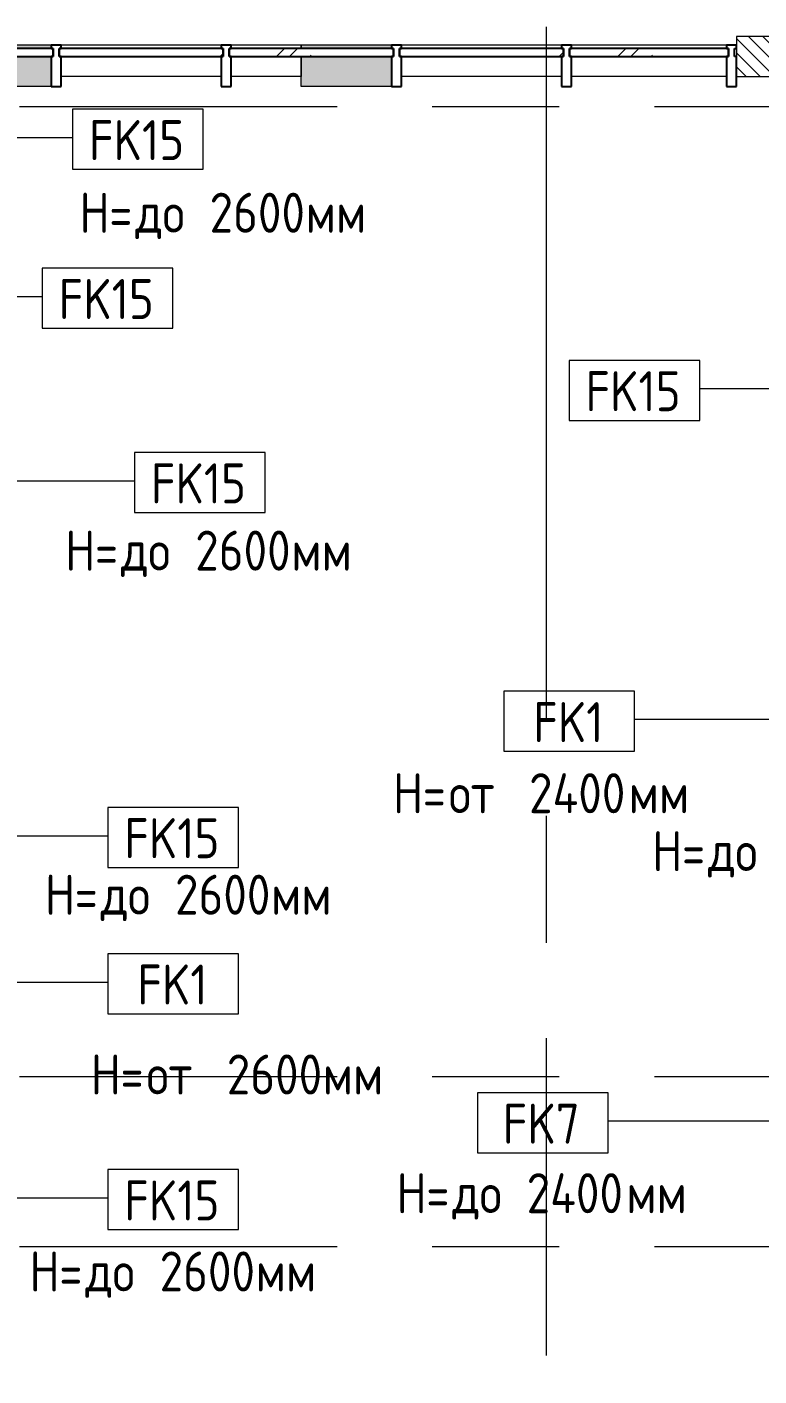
# Model space of a CAD drawing. Header units: millimetres. Extents: x -4060 to 187734, y -8553 to 29000.
# Drawn here: x 9913 to 13573, y 20652 to 27398 of the extents above; entities that cross this region are included whole.
import ezdxf

# ---------------------------------------------------------------- set-up
doc = ezdxf.new("R2010")
doc.units = ezdxf.units.MM
doc.linetypes.add('Осевая', pattern=[3175, 635, -476.25, 1587.5, -476.25])
for name, color, linetype, lineweight in [('A-GLAZ-CURT', 7, 'Continuous', 9), ('A-GLAZ-CURT-1', 7, 'Continuous', 25), ('A-GLAZ-CWMG', 7, 'Continuous', 9), ('A-GLAZ-CWMG-1', 7, 'Continuous', 25), ('A-WALL', 7, 'Continuous', 9), ('A-WALL-IDEN', 7, 'Continuous', 9), ('Оси', 7, 'Continuous', 9), ('Оси-2', 7, 'Осевая', 9)]:
    doc.layers.add(name, color=color, linetype=linetype, lineweight=lineweight)
doc.layers.add('A-WALL-1', color=7, linetype='Continuous', lineweight=9, true_color=0xc0c0c0)
doc.layers.add('G-ANNO-TEXT-1', color=7, linetype='Continuous', lineweight=9, true_color=0x3c3c3c)
doc.styles.add('GOST Common', font='GOST_Common.ttf', dxfattribs={"width": 0.9, "height": 200})

# ---------------------------------------------------------------- blocks, each defined once
blk = doc.blocks.new('Системная панель - Стекло - 40мм-V14-План отделки стен 1 этажа в осях 1-12')
at = {"layer": 'A-GLAZ-CURT'}
h = blk.add_hatch(dxfattribs=at)
h.set_pattern_fill('FP_27', color=256, style=0, pattern_type=2)
h.set_pattern_definition([(45, (-10585, -27190), (-282.8427, 282.8427), [200, -600]), (45, (-10785, -27290), (-282.8427, 282.8427), [600, -200]), (45, (-10385, -27390), (-282.8427, 282.8427), [200, -600])])
h.paths.add_polyline_path([(-400, -40), (410, -40), (410, 0), (-410, 0), (-410, -40)])
at = {"layer": 'A-GLAZ-CURT-1'}
for p, q in [((410, 0), (-410, 0)), ((-410, 0), (-410, -40)), ((410, -40), (410, 0)), ((-410, -40), (410, -40))]:
    blk.add_line(p, q, dxfattribs=at)
blk = doc.blocks.new('Системная панель - Стекло - 40мм-22856068-План отделки стен 1 этажа в осях 1-12')
at = {"layer": 'A-GLAZ-CURT'}
h = blk.add_hatch(dxfattribs=at)
h.set_pattern_fill('FP_28', color=256, style=0, pattern_type=2)
h.set_pattern_definition([(45, (-11435.13, -27190), (-282.8427, 282.8427), [200, -600]), (45, (-11635.13, -27290), (-282.8427, 282.8427), [600, -200]), (45, (-11235.13, -27390), (-282.8427, 282.8427), [200, -600])])
h.paths.add_polyline_path([(400.1, -40), (410.1, -40), (410.1, 0), (-410.1, 0), (-410.1, -40), (-50.1, -40)])
at = {"layer": 'A-GLAZ-CURT-1'}
for p, q in [((410.1, 0), (-410.1, 0)), ((-410.1, 0), (-410.1, -40)), ((410.1, -40), (410.1, 0)), ((-410.1, -40), (410.1, -40))]:
    blk.add_line(p, q, dxfattribs=at)
blk = doc.blocks.new('Системная панель - Стекло - 40мм-V15-План отделки стен 1 этажа в осях 1-12')
at = {"layer": 'A-GLAZ-CURT'}
h = blk.add_hatch(dxfattribs=at)
h.set_pattern_fill('FP_29', color=256, style=0, pattern_type=2)
h.set_pattern_definition([(45, (-12285.26, -27190), (-282.8427, 282.8427), [200, -600]), (45, (-12485.26, -27290), (-282.8427, 282.8427), [600, -200]), (45, (-12085.26, -27390), (-282.8427, 282.8427), [200, -600])])
h.paths.add_polyline_path([(-400, -40), (410, -40), (410, 0), (-410, 0), (-410, -40)])
at = {"layer": 'A-GLAZ-CURT-1'}
for p, q in [((410, 0), (-410, 0)), ((-410, 0), (-410, -40)), ((410, -40), (410, 0)), ((-410, -40), (410, -40))]:
    blk.add_line(p, q, dxfattribs=at)
blk = doc.blocks.new('Системная панель - Стекло - 40мм-V16-План отделки стен 1 этажа в осях 1-12')
at = {"layer": 'A-GLAZ-CURT'}
h = blk.add_hatch(dxfattribs=at)
h.set_pattern_fill('FP_30', color=256, style=0, pattern_type=2)
h.set_pattern_definition([(45, (-13122.76, -27190), (-282.8427, 282.8427), [200, -600]), (45, (-13322.76, -27290), (-282.8427, 282.8427), [600, -200]), (45, (-12922.76, -27390), (-282.8427, 282.8427), [200, -600])])
h.paths.add_polyline_path([(387.5, -40), (397.5, -40), (397.5, 0), (-397.5, 0), (-397.5, -40), (191.7, -40)])
at = {"layer": 'A-GLAZ-CURT-1'}
for p, q in [((397.5, 0), (-397.5, 0)), ((-397.5, 0), (-397.5, -40)), ((397.5, -40), (397.5, 0)), ((-397.5, -40), (397.5, -40))]:
    blk.add_line(p, q, dxfattribs=at)
blk = doc.blocks.new('Прямоугольный импост - Импост структурный с накладкой - 160мм-20149069-План отделки стен 1 этажа в осях 1-12')
at = {"layer": 'A-GLAZ-CWMG'}
for p, q in [((9185, 27307), (8385, 27307)), ((9185, 27150), (8385, 27150))]:
    blk.add_line(p, q, dxfattribs=at)
blk = doc.blocks.new('Прямоугольный импост - Импост структурный с накладкой - 160мм-23251633-План отделки стен 1 этажа в осях 1-12')
at = {"layer": 'A-GLAZ-CWMG'}
for p, q in [((11285, 27307), (10935, 27307)), ((11285, 27307), (11285, 27290)), ((11285, 27250), (11285, 27150)), ((11285, 27150), (10935, 27150))]:
    blk.add_line(p, q, dxfattribs=at)
blk = doc.blocks.new('Прямоугольный импост - Импост структурный с накладкой - 190мм-23251634-План отделки стен 1 этажа в осях 1-12')
at = {"layer": 'A-GLAZ-CWMG'}
for points in [[(11735.3, 27290), (11735.3, 27307), (11285, 27307), (11285, 27290)], [(11735.3, 27100), (11735.3, 27250), (11285, 27250), (11285, 27100)]]:
    blk.add_hatch(color=256, dxfattribs=at).paths.add_polyline_path(points)
for p, q in [((11285, 27290), (11285, 27307)), ((11735.3, 27307), (11285, 27307)), ((11285, 27100), (11285, 27250)), ((11735.3, 27100), (11285, 27100))]:
    blk.add_line(p, q, dxfattribs=at)
blk = doc.blocks.new('Прямоугольный импост - Импост структурный с накладкой - 160мм-22794257-План отделки стен 1 этажа в осях 1-12')
at = {"layer": 'A-GLAZ-CWMG'}
for p, q in [((4935, 27307), (4160, 27307)), ((4935, 27150), (4160, 27150))]:
    blk.add_line(p, q, dxfattribs=at)
blk = doc.blocks.new('Прямоугольный импост - Импост структурный с накладкой - 190мм-20153711-План отделки стен 1 этажа в осях 1-12')
at = {"layer": 'A-GLAZ-CWMG-1'}
for p, q in [((-50, 40), (-50, 190)), ((-50, 190), (0, 190)), ((0, 190), (0, 40)), ((-40, 40), (-50, 40)), ((-50, -17), (-50, 0)), ((-50, 0), (-40, 0)), ((-40, 0), (-40, 40)), ((-10, 40), (-10, 0)), ((0, 40), (-10, 40)), ((-10, 0), (0, 0)), ((0, 0), (0, -17)), ((0, -17), (-50, -17))]:
    blk.add_line(p, q, dxfattribs=at)
blk = doc.blocks.new('Прямоугольный импост - Импост структурный с накладкой - 190мм-20153693-План отделки стен 1 этажа в осях 1-12')
at = {"layer": 'A-GLAZ-CWMG-1'}
for p, q in [((-25, 40), (-25, 190)), ((-25, 190), (25, 190)), ((25, 190), (25, 40)), ((-15, 40), (-25, 40)), ((-25, -17), (-25, 0)), ((-25, 0), (-15, 0)), ((-15, 0), (-15, 40)), ((15, 40), (15, 0)), ((25, 40), (15, 40)), ((15, 0), (25, 0)), ((25, 0), (25, -17)), ((25, -17), (-25, -17))]:
    blk.add_line(p, q, dxfattribs=at)
blk = doc.blocks.new('Системная панель - Стекло - 40мм-V28-План отделки стен 1 этажа в осях 1-12')
at = {"layer": 'A-GLAZ-CURT'}
h = blk.add_hatch(dxfattribs=at)
h.set_pattern_fill('FP_41', color=256, style=0, pattern_type=2)
h.set_pattern_definition([(45, (-9735, -27190), (-282.8427, 282.8427), [200, -600]), (45, (-9935, -27290), (-282.8427, 282.8427), [600, -200]), (45, (-9535, -27390), (-282.8427, 282.8427), [200, -600])])
h.paths.add_polyline_path([(75, -40), (410, -40), (410, 0), (-410, 0), (-410, -40), (-400, -40)])
at = {"layer": 'A-GLAZ-CURT-1'}
for p, q in [((410, 0), (-410, 0)), ((-410, 0), (-410, -40)), ((410, -40), (410, 0)), ((-410, -40), (410, -40))]:
    blk.add_line(p, q, dxfattribs=at)
blk = doc.blocks.new('Прямоугольный импост - Импост структурный с накладкой - 190мм-23186023-План отделки стен 1 этажа в осях 1-12')
at = {"layer": 'A-GLAZ-CWMG'}
for points in [[(10035, 27290), (10035, 27307), (9235, 27307), (9235, 27290), (9710, 27290)], [(9710, 27100), (10035, 27100), (10035, 27250), (9235, 27250), (9235, 27100)]]:
    blk.add_hatch(color=256, dxfattribs=at).paths.add_polyline_path(points)
for p, q in [((10035, 27307), (9235, 27307)), ((10035, 27100), (9730, 27100))]:
    blk.add_line(p, q, dxfattribs=at)
blk = doc.blocks.new('М_стена_0001 - Типоразмер_без рамки-25382661-План отделки стен 1 этажа в осях 1-12')
at = {"layer": 'A-WALL-IDEN'}
for p, q in [((3.258, 1.523), (-3.273, 1.523)), ((-3.273, 1.523), (-3.273, -1.477)), ((3.258, -1.477), (3.258, 1.523)), ((-3.273, -1.477), (3.258, -1.477))]:
    blk.add_line(p, q, dxfattribs=at)

msp = doc.modelspace()

# ---------------------------------------------------------------- hatches: boundary and pattern name
at = {"layer": 'A-WALL'}
h = msp.add_hatch(dxfattribs=at)
h.set_pattern_fill('FP_33', color=256, style=0, pattern_type=2)
h.set_pattern_definition([(135, (0, 0), (-35.35534, -35.35534), [])])
h.paths.add_polyline_path([(13690, 27150), (13710, 27150), (13710, 27350), (13460.3, 27350), (13460.3, 27150), (13689, 27150)])
h.paths.add_polyline_path([(4110, 27150), (4110, 27350), (4060, 27350), (4060, 27150)])

# ---------------------------------------------------------------- linework, layer by layer
at = {"layer": 'A-WALL-1'}
for p, q in [((13460.3, 27350), (13460.3, 27150)), ((20210, 27350), (13460.3, 27350)), ((13460.3, 27150), (13710, 27150))]:
    msp.add_line(p, q, dxfattribs=at)
at = {"layer": 'A-WALL-IDEN'}
for p, q in [((9730.5, 26844.7), (10141.4, 26844.7)), ((9396.3, 26050.1), (9989.9, 26050.1)), ((13689.5, 25589.2), (13277, 25589.2)), ((9730.5, 25128.2), (10450.9, 25128.2)), ((13828.6, 23934.5), (12950.4, 23934.5)), ((9171.9, 23354.1), (10317.9, 23354.1)), ((9266.7, 22622.2), (10317.9, 22622.2)), ((13684.5, 21926.6), (12818.7, 21926.6)), ((9730.5, 21542.6), (10317.9, 21542.6))]:
    msp.add_line(p, q, dxfattribs=at)
at = {"layer": 'Оси'}
msp.add_line((12510, 24898.1), (12510, 27398.1), dxfattribs=at)
at = {"layer": 'Оси-2'}
for p, q in [((-760.2, 27000), (31360, 27000)), ((12510, 593.7), (12510, 24898.1)), ((-760.2, 22150), (35990, 22150)), ((-760.2, 21300), (35990, 21300))]:
    msp.add_line(p, q, dxfattribs=at)

# ---------------------------------------------------------------- block references
at = {"layer": 'A-GLAZ-CURT'}
for name, p in [('Системная панель - Стекло - 40мм-V28-План отделки стен 1 этажа в осях 1-12', (9635, 27290)), ('Системная панель - Стекло - 40мм-V14-План отделки стен 1 этажа в осях 1-12', (10485, 27290)), ('Системная панель - Стекло - 40мм-22856068-План отделки стен 1 этажа в осях 1-12', (11335.1, 27290)), ('Системная панель - Стекло - 40мм-V15-План отделки стен 1 этажа в осях 1-12', (12185.3, 27290)), ('Системная панель - Стекло - 40мм-V16-План отделки стен 1 этажа в осях 1-12', (13022.8, 27290))]:
    msp.add_blockref(name, p, dxfattribs=at)
at = {"layer": 'A-GLAZ-CWMG'}
for name, p in [('Прямоугольный импост - Импост структурный с накладкой - 190мм-23186023-План отделки стен 1 этажа в осях 1-12', (0, 0)), ('Прямоугольный импост - Импост структурный с накладкой - 160мм-20149069-План отделки стен 1 этажа в осях 1-12', (1700, 0)), ('Прямоугольный импост - Импост структурный с накладкой - 160мм-23251633-План отделки стен 1 этажа в осях 1-12', (0, 0)), ('Прямоугольный импост - Импост структурный с накладкой - 190мм-23251634-План отделки стен 1 этажа в осях 1-12', (0, 0)), ('Прямоугольный импост - Импост структурный с накладкой - 160мм-20149069-План отделки стен 1 этажа в осях 1-12', (3400.3, 0)), ('Прямоугольный импост - Импост структурный с накладкой - 160мм-22794257-План отделки стен 1 этажа в осях 1-12', (8475.3, 0))]:
    msp.add_blockref(name, p, dxfattribs=at)
at = {"layer": 'A-GLAZ-CWMG', "extrusion": (0, 0, -1), "rotation": 180}
for name, p in [('Прямоугольный импост - Импост структурный с накладкой - 190мм-20153693-План отделки стен 1 этажа в осях 1-12', (-10060, 27290)), ('Прямоугольный импост - Импост структурный с накладкой - 190мм-20153693-План отделки стен 1 этажа в осях 1-12', (-10910, 27290)), ('Прямоугольный импост - Импост структурный с накладкой - 190мм-20153693-План отделки стен 1 этажа в осях 1-12', (-11760.3, 27290)), ('Прямоугольный импост - Импост структурный с накладкой - 190мм-20153693-План отделки стен 1 этажа в осях 1-12', (-12610.3, 27290)), ('Прямоугольный импост - Импост структурный с накладкой - 190мм-20153711-План отделки стен 1 этажа в осях 1-12', (-13460.3, 27290))]:
    msp.add_blockref(name, p, dxfattribs=at)
at = {"layer": 'A-WALL-IDEN', "xscale": 99.99999999999993, "yscale": 99.99999999999993, "zscale": 99.99999999999993}
for p in [(10468.8, 26834.2), (10317.2, 26039.7), (12951.2, 25578.7), (10778.2, 25117.7), (12624.7, 23924.1), (10645.3, 23343.7), (10645.3, 22611.7), (12492.9, 21916.1), (10645.3, 21532.1)]:
    msp.add_blockref('М_стена_0001 - Типоразмер_без рамки-25382661-План отделки стен 1 этажа в осях 1-12', p, dxfattribs=at)

# ---------------------------------------------------------------- texts
at = {"layer": 'A-WALL-IDEN', "char_height": 200, "attachment_point": 1, "style": 'GOST Common'}
for s, insert, width in [('FK15', (10223.3, 26932.3), 606.076), ('FK15', (10071.7, 26137.7), 606.076), ('FK15', (12705.7, 25676.8), 606.076), ('FK15', (10532.7, 25215.8), 606.076), ('FK1', (12444.4, 24022.1), 447.342), ('FK15', (10399.8, 23441.7), 606.076), ('FK1', (10465, 22709.8), 447.342), ('FK7', (12292, 22014.1), 497.848), ('FK15', (10399.8, 21630.2), 606.076)]:
    msp.add_mtext(s, dxfattribs=dict(at, insert=insert, width=width))
at = {"layer": 'G-ANNO-TEXT-1', "char_height": 200, "attachment_point": 1, "style": 'GOST Common'}
for s, insert, width in [('\\fGOST Common|b0|i0|c204|p34|;\\W.9;Н', (10175.3, 26569.3), 180.38), (' 2600', (10717, 26569.3), 714.304), ('\\fGOST Common|b0|i0|c204|p34|;\\W.9;=', (10324.1, 26569.3), 158.734), ('до', (10455.1, 26569.3), 317.468), ('мм', (11306.4, 26569.3), 360.759), ('\\fGOST Common|b0|i0|c204|p34|;\\W.9;Н', (10103.6, 24879.8), 180.38), (' 2600', (10645.3, 24879.8), 714.304), ('\\fGOST Common|b0|i0|c204|p34|;\\W.9;=', (10252.4, 24879.8), 158.734), ('до', (10383.4, 24879.8), 317.468), ('мм', (11234.7, 24879.8), 360.759), ('\\fGOST Common|b0|i0|c204|p34|;\\W.9;Н', (11742.6, 23666.6), 180.38), (' 2400', (12314.1, 23666.6), 735.949), ('\\fGOST Common|b0|i0|c204|p34|;\\W.9;=', (11891.5, 23666.6), 158.734), ('от', (12022.4, 23666.6), 353.544), ('мм', (12921.4, 23666.6), 360.759), ('\\fGOST Common|b0|i0|c204|p34|;\\W.9;Н', (13038.8, 23376.9), 180.38), ('\\fGOST Common|b0|i0|c204|p34|;\\W.9;=', (13187.7, 23376.9), 158.734), ('до', (13318.6, 23376.9), 317.468), ('\\fGOST Common|b0|i0|c204|p34|;\\W.9;Н', (10002.4, 23159.2), 180.38), (' 2600', (10544.2, 23159.2), 714.304), ('\\fGOST Common|b0|i0|c204|p34|;\\W.9;=', (10151.3, 23159.2), 158.734), ('до', (10282.2, 23159.2), 317.468), ('мм', (11133.5, 23159.2), 360.759), ('\\fGOST Common|b0|i0|c204|p34|;\\W.9;Н', (10231.4, 22260.2), 180.38), ('от', (10511.2, 22260.2), 353.544), (' 2600', (10802.9, 22260.2), 714.304), ('мм', (11392.3, 22260.2), 360.759), ('\\fGOST Common|b0|i0|c204|p34|;\\W.9;=', (10380.2, 22260.2), 158.734), ('\\fGOST Common|b0|i0|c204|p34|;\\W.9;Н', (11760.5, 21666.6), 180.38), (' 2400', (12302.2, 21666.6), 735.949), ('до', (12040.3, 21666.6), 317.468), ('мм', (12909.5, 21666.6), 360.759), ('\\fGOST Common|b0|i0|c204|p34|;\\W.9;=', (11909.3, 21666.6), 158.734), ('\\fGOST Common|b0|i0|c204|p34|;\\W.9;Н', (9925.5, 21275.2), 180.38), (' 2600', (10467.2, 21275.2), 714.304), ('\\fGOST Common|b0|i0|c204|p34|;\\W.9;=', (10074.3, 21275.2), 158.734), ('до', (10205.3, 21275.2), 317.468), ('мм', (11056.5, 21275.2), 360.759)]:
    msp.add_mtext(s, dxfattribs=dict(at, insert=insert, width=width))

doc.saveas('drawing.dxf')
